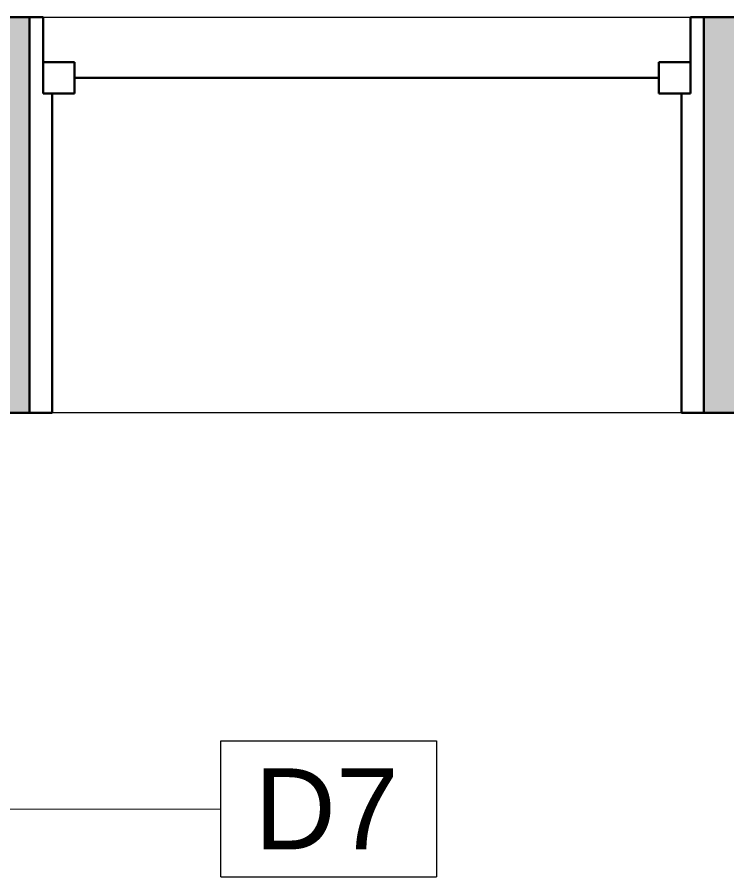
# Model space of a CAD drawing. Header units: inches. Extents: x -1176 to 1545, y -2552 to 978.
# Drawn here: x 1129.51 to 1168.98, y 541.21 to 589.01 of the extents above; entities that cross this region are included whole.
import ezdxf

# ---------------------------------------------------------------- set-up
doc = ezdxf.new("R2010")
doc.units = ezdxf.units.IN
doc.header["$MEASUREMENT"] = 0
for name, color, linetype, lineweight in [('A-ANNO-KEYN', 231, 'Continuous', 9), ('A-GLAZ', 151, 'Continuous', 18), ('A-WALL', 113, 'Continuous', 18), ('A-WALL-PATT', 111, 'Continuous', 18)]:
    doc.layers.add(name, color=color, linetype=linetype, lineweight=lineweight)
doc.styles.add('Arial', font='arial.ttf', dxfattribs={"height": 4.5})

# ---------------------------------------------------------------- blocks, each defined once
blk = doc.blocks.new('Double Hung - side window 4_ X 6_ 3_ H-6086068-2nd Floor Demo')
at = {"layer": 'A-GLAZ', "color": 8, "lineweight": 30}
for p, q in [((-18.75, 11), (-18, 11)), ((-18, 6.75), (-18, 11)), ((18, 6.75), (18, 11)), ((18.75, 11), (18, 11)), ((-18, 8.5), (-18, 6.75)), ((-18, 8.5), (-16.25, 8.5)), ((-16.25, 8.5), (-16.25, 6.75)), ((16.25, 8.5), (16.25, 6.75)), ((18, 8.5), (16.25, 8.5)), ((18, 8.5), (18, 6.75)), ((-16.25, 7.625), (16.25, 7.625)), ((-18, 6.75), (-16.25, 6.75)), ((-18, 6.75), (-17.5, 6.75)), ((-17.5, -11), (-17.5, 6.75)), ((18, 6.75), (16.25, 6.75)), ((17.5, 6.75), (18, 6.75)), ((17.5, 6.75), (17.5, -11)), ((-17.5, -11), (-18.75, -11)), ((17.5, -11), (18.75, -11))]:
    blk.add_line(p, q, dxfattribs=at)
blk = doc.blocks.new('Keynote Tag - Keynote Number - Boxed-135510-2nd Floor Demo')
at = {"layer": 'A-ANNO-KEYN'}
for p, q in [((-0.125, -0.07924), (-0.125, 0.07812)), ((-0.125, 0.07812), (0.125, 0.07812)), ((0.125, 0.07812), (0.125, -0.07924)), ((-0.125, -0.07924), (0.125, -0.07924))]:
    blk.add_line(p, q, dxfattribs=at)

msp = doc.modelspace()

# ---------------------------------------------------------------- hatches: boundary and pattern name
at = {"layer": 'A-WALL-PATT'}
h = msp.add_hatch(color=250, dxfattribs=at)
h.paths.add_polyline_path([(1118.3, 567.009), (1130.197, 567.009), (1130.197, 589.009), (1068.645, 589.009), (1068.645, 567.009), (1106.575, 567.009)], flags=0)
h.paths.add_polyline_path([(745.986, 567.009), (745.986, 589.009), (682.433, 589.009), (682.433, 567.009)], flags=0)
h.paths.add_polyline_path([(1167.697, 567.009), (1211.237, 567.009), (1211.237, 589.009), (1167.697, 589.009)], flags=0)
h.paths.add_polyline_path([(837.039, 567.009), (837.039, 589.009), (783.486, 589.009), (783.486, 567.009)], flags=0)
h.paths.add_polyline_path([(644.933, 567.009), (644.933, 589.009), (576.526, 589.009), (576.526, 567.009), (606.024, 567.009)], flags=0)
h.paths.add_polyline_path([(1024.502, 567.009), (1031.145, 567.009), (1031.145, 589.009), (977.592, 589.009), (977.592, 567.009)], flags=0)
h.paths.add_polyline_path([(912.149, 567.009), (940.092, 567.009), (940.092, 589.009), (874.539, 589.009), (874.539, 567.009), (889.149, 567.009)], flags=0)
h.paths.add_polyline_path([(539.026, 567.009), (539.026, 589.009), (495.148, 589.009), (495.148, 567.009)], flags=0)

# ---------------------------------------------------------------- linework, layer by layer
at = {"layer": 'A-ANNO-KEYN'}
msp.add_line((1114.255, 544.959), (1140.837, 544.986), dxfattribs=at)
at = {"layer": 'A-WALL', "color": 8, "lineweight": 30}
for p, q in [((1068.645, 589.009), (1130.197, 589.009)), ((1130.197, 589.009), (1130.197, 567.009)), ((1211.237, 589.009), (1167.697, 589.009)), ((1167.697, 589.009), (1167.697, 567.009)), ((1097.899, 567.009), (1130.197, 567.009)), ((1211.237, 567.009), (1167.697, 567.009))]:
    msp.add_line(p, q, dxfattribs=at)
at = {"layer": 'A-WALL', "lineweight": 9}
for p, q in [((1130.197, 589.009), (1167.697, 589.009)), ((1167.697, 567.009), (1130.197, 567.009))]:
    msp.add_line(p, q, dxfattribs=at)

# ---------------------------------------------------------------- block references
at = {"layer": 'A-ANNO-KEYN', "xscale": 47.99999999999997, "yscale": 47.99999999999997, "zscale": 47.99999999999997}
msp.add_blockref('Keynote Tag - Keynote Number - Boxed-135510-2nd Floor Demo', (1146.837, 545.013), dxfattribs=at)
at = {"layer": 'A-GLAZ'}
msp.add_blockref('Double Hung - side window 4_ X 6_ 3_ H-6086068-2nd Floor Demo', (1148.947, 578.009), dxfattribs=at)

# ---------------------------------------------------------------- texts
at = {"layer": 'A-ANNO-KEYN', "insert": (1142.694, 547.239), "char_height": 4.5, "width": 9.8475, "attachment_point": 1, "style": 'Arial'}
msp.add_mtext('D7', dxfattribs=at)

doc.saveas('drawing.dxf')
